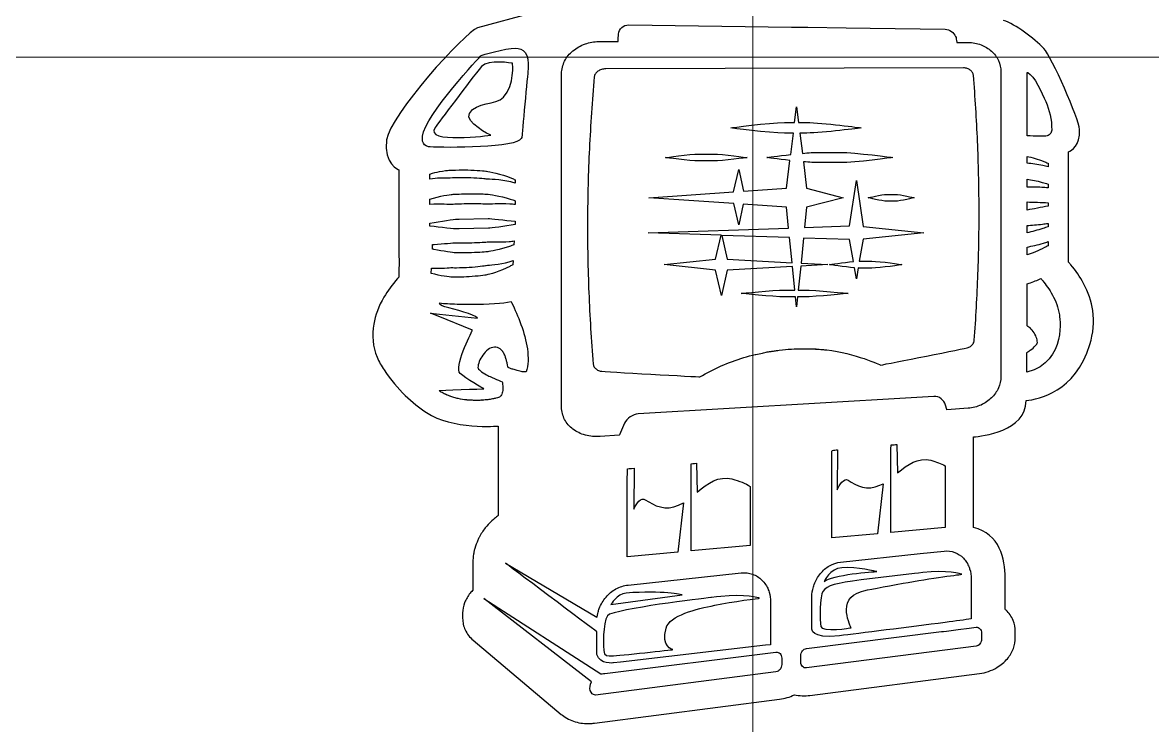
# Model space of a CAD drawing. Header units: millimetres. Extents: x -1949 to 1995, y -2739 to 1842.
# Drawn here: x -1389.8 to -1263.7, y -489.1 to -410.7 of the extents above; entities that cross this region are included whole.
import ezdxf

# ---------------------------------------------------------------- set-up
doc = ezdxf.new("R2010")
doc.units = ezdxf.units.MM
doc.layers.add('Referance lines', color=2, linetype='Continuous', lineweight=0, true_color=0xffff00)
doc.layers.add('TEXT', color=5, linetype='Continuous', true_color=0x0000ff)

msp = doc.modelspace()

# ---------------------------------------------------------------- linework, layer by layer
at = {"layer": 'Referance lines', "color": 2, "true_color": 0xffff00}
for p, q in [((-1308.29, 607.22), (-1308.29, -592.78)), ((869.95, -414.5), (-1949.23, -414.5)), ((-1308.29, -545.54), (-1308.29, -438.2))]:
    msp.add_line(p, q, dxfattribs=at)
at = {"layer": 'Referance lines'}
msp.add_line((-1308.29, -556.28), (-1308.29, 578.72), dxfattribs=at)
at = {"layer": 'TEXT', "color": 5, "true_color": 0x0000ff}
for points in [[(-1332.96, -406.15), (-1332.96, -409.59), (-1339.04, -411.25)], [(-1322.16, -410.9), (-1303.98, -411.15), (-1302.17, -411.18), (-1297.89, -411.24), (-1295.18, -411.28), (-1286.84, -411.39)], [(-1323.35, -412.52), (-1323.3, -411.95)], [(-1285.58, -412.45), (-1285.54, -412.69)], [(-1325.33, -412.75), (-1323.34, -412.76)], [(-1285.53, -412.86), (-1284.25, -412.86)], [(-1284.76, -415.7), (-1324.73, -415.82)], [(-1280.59, -416.16), (-1280.59, -416.28), (-1280.59, -416.28)], [(-1280.59, -416.28), (-1280.59, -450.13)], [(-1277.68, -423.28), (-1277.68, -416.21), (-1277.68, -416.21)], [(-1329.66, -453.57), (-1329.66, -416.35)], [(-1304.77, -421.81), (-1303.63, -421.81), (-1303.41, -420.04), (-1303.19, -421.81), (-1302.27, -421.81)], [(-1304.07, -425.38), (-1303.77, -422.98), (-1304.77, -422.98)], [(-1302.27, -422.98), (-1303.05, -422.98), (-1302.77, -425.25)], [(-1273.04, -437.39), (-1273.04, -425.08)], [(-1304.68, -440.5), (-1303.6, -440.5), (-1303.86, -437.87), (-1311.16, -438.27), (-1311.81, -441.11), (-1312.45, -438.27), (-1318.2, -437.66), (-1312.45, -437.05), (-1311.85, -434.39), (-1319.97, -434.11), (-1304.3, -433.58), (-1304.53, -431.25), (-1309.36, -430.92), (-1309.88, -433.23), (-1310.43, -430.85), (-1319.92, -430.2), (-1310.46, -429.55), (-1309.88, -427.03), (-1309.33, -429.47), (-1304.53, -429.14), (-1304.15, -426.03)], [(-1314.3, -425.33), (-1312.73, -425.33)], [(-1312.73, -426.09), (-1314.3, -426.09)], [(-1302.65, -426.18), (-1302.29, -429.14), (-1298.23, -430.2), (-1302.29, -431.25), (-1302.52, -433.52), (-1297.5, -433.35), (-1296.74, -428.28), (-1295.98, -433.4), (-1289.21, -434.11), (-1295.99, -434.82), (-1296.41, -437.28), (-1296.4, -437.28), (-1296.4, -437.28)], [(-1300.95, -425.14), (-1298.53, -425.14)], [(-1298.53, -426.28), (-1300.95, -426.28)], [(-1277.68, -426.35), (-1277.68, -425.58), (-1277.68, -425.58)], [(-1275.34, -426.35), (-1275.34, -426.74)], [(-1347.81, -427.07), (-1347.81, -435.78)], [(-1344.35, -428.11), (-1344.35, -427.55)], [(-1342.21, -428.01), (-1343.25, -428.02)], [(-1334.83, -428.2), (-1334.83, -428.57)], [(-1277.68, -429.02), (-1277.68, -428.11), (-1277.68, -428.11)], [(-1275.34, -428.67), (-1275.34, -429.09)], [(-1293.31, -429.82), (-1292.61, -429.82), (-1292.61, -429.82)], [(-1292.61, -429.82), (-1292.42, -429.82)], [(-1344.35, -430.95), (-1344.35, -430.36)], [(-1334.83, -430.54), (-1334.83, -430.96)], [(-1292.42, -430.58), (-1293.31, -430.58)], [(-1277.68, -431.58), (-1277.68, -430.67), (-1277.68, -430.67)], [(-1275.34, -430.76), (-1275.34, -431.13)], [(-1341.32, -432.59), (-1341.09, -432.58), (-1337.87, -432.52)], [(-1344.35, -433.37), (-1344.35, -433.02), (-1344.35, -433.02)], [(-1337.83, -433.61), (-1341.09, -433.68), (-1341.28, -433.68)], [(-1334.83, -432.83), (-1334.83, -433.19)], [(-1277.68, -434.12), (-1277.68, -433.3), (-1277.68, -433.3)], [(-1275.34, -433.06), (-1275.34, -433.44)], [(-1334.96, -435.02), (-1334.99, -435.45)], [(-1311.77, -434.4), (-1311.16, -437.06), (-1303.91, -437.45), (-1304.19, -434.65), (-1311.77, -434.4)], [(-1297.07, -437.32), (-1297.49, -434.87), (-1302.64, -434.7), (-1302.92, -437.5), (-1299.91, -437.66), (-1302.95, -437.82), (-1303.22, -440.5), (-1302.63, -440.5)], [(-1275.34, -435.1), (-1275.34, -435.55)], [(-1347.82, -436.05), (-1347.8, -437.79)], [(-1344.08, -435.93), (-1344.05, -435.41)], [(-1277.68, -436.58), (-1277.68, -435.7), (-1277.68, -435.7)], [(-1335.07, -437.21), (-1335.1, -437.67)], [(-1296.4, -437.28), (-1295.01, -437.28)], [(-1347.81, -437.96), (-1347.81, -439.05)], [(-1344.21, -438.64), (-1344.18, -438.05)], [(-1296.54, -438.04), (-1296.74, -439.26), (-1296.96, -438.01)], [(-1295.01, -438.05), (-1296.4, -438.05)], [(-1277.68, -444.51), (-1277.68, -439.8)], [(-1302.63, -441.26), (-1303.3, -441.26), (-1303.41, -442.36), (-1303.52, -441.26), (-1304.68, -441.26)], [(-1339.61, -444.98), (-1343.45, -443.41), (-1344.29, -443.07), (-1343.3, -443.18), (-1339.05, -443.64)], [(-1306.67, -447.41), (-1306.66, -447.41)], [(-1301.53, -447.08), (-1301.54, -447.08)], [(-1277.69, -449.67), (-1277.69, -447.47)], [(-1333.62, -449.64), (-1333.64, -449.64)], [(-1342.63, -452.13), (-1342.62, -452.13)], [(-1339.29, -452.82), (-1339.3, -452.82)], [(-1288.09, -452.37), (-1290.63, -452.52), (-1321.11, -454.33)], [(-1286.65, -453.85), (-1286.78, -453.34)], [(-1284.25, -453.7), (-1286.65, -453.88)], [(-1322.61, -455.36), (-1323.2, -456.67)], [(-1336.74, -455.68), (-1336.74, -465.68)], [(-1323.21, -456.68), (-1325.33, -456.85)], [(-1292.21, -457.73), (-1292.14, -460.9)], [(-1283.67, -467), (-1283.67, -456.89)], [(-1294.13, -462.29), (-1293.74, -462.12), (-1294.38, -467.7), (-1299.48, -468.17), (-1299.48, -458.63)], [(-1298.86, -458.33), (-1298.89, -462.8)], [(-1292.89, -467.56), (-1292.89, -458.05)], [(-1316.59, -464.51), (-1316.03, -464.25), (-1316.67, -469.77), (-1322.33, -470.29), (-1322.33, -461.98), (-1322.29, -460.45)], [(-1321.56, -460.39), (-1321.58, -464.96)], [(-1315.17, -469.62), (-1315.17, -459.89)], [(-1314.58, -459.83), (-1314.51, -463.04)], [(-1286.84, -460.11), (-1286.84, -467), (-1292.89, -467.56), (-1292.89, -467.56)], [(-1308.6, -462.41), (-1308.6, -469.02), (-1315.17, -469.62), (-1315.17, -469.62)], [(-1298.5, -470.87), (-1289.62, -469.91), (-1286.94, -469.63)], [(-1339.56, -470.87), (-1339.56, -474)], [(-1335.92, -470.97), (-1325.7, -477.02), (-1325.7, -477.02)], [(-1322.22, -473.42), (-1309.62, -472.07)], [(-1289.31, -472.02), (-1289.8, -472.08), (-1290.25, -472.14), (-1290.26, -472.14), (-1296.21, -472.84)], [(-1283.91, -472.75), (-1283.91, -477.21)], [(-1280.13, -476.13), (-1280.13, -472.59)], [(-1326.31, -484.22), (-1338.32, -474.92), (-1325.27, -483.35)], [(-1324.14, -475.6), (-1316.19, -474.53)], [(-1306.32, -475.31), (-1306.32, -480.08), (-1306.89, -480.14), (-1323.08, -482.02), (-1323.85, -482.11)], [(-1311.88, -474.69), (-1312.37, -474.75), (-1312.9, -474.81), (-1312.9, -474.81)], [(-1301.71, -478.31), (-1301.71, -474.77)], [(-1340.7, -476.54), (-1340.7, -477.14)], [(-1325.72, -481.18), (-1325.72, -478.64)], [(-1302.29, -480.49), (-1287.22, -478.62), (-1287.01, -478.59), (-1286.69, -478.56), (-1285.36, -478.39), (-1284.13, -478.24), (-1283.36, -478.14), (-1283.36, -478.14)], [(-1282.77, -478.79), (-1282.77, -479.45)], [(-1278.99, -479.28), (-1278.99, -478.62)], [(-1339.52, -479.59), (-1329.69, -487.86)], [(-1283.36, -480.24), (-1302.29, -482.67)], [(-1324.81, -483.29), (-1305.72, -480.92)], [(-1305.07, -481.59), (-1305.07, -482.28), (-1305.07, -482.28)], [(-1302.94, -482.01), (-1302.94, -481.32)], [(-1305.72, -483.11), (-1325.88, -485.7)], [(-1301.92, -485.74), (-1282.99, -483.29)], [(-1325.99, -488.84), (-1305.32, -486.17)]]:
    msp.add_lwpolyline(points, dxfattribs=at)
for points in [[(-1339.04, -411.25), (-1340.46, -411.7), (-1348.83, -421.01), (-1349.19, -423.74)], [(-1323.3, -411.95), (-1323.26, -411.37), (-1322.74, -410.9), (-1322.16, -410.9)], [(-1275.81, -413.54), (-1276.87, -412.41), (-1279, -410.84), (-1280.31, -410.41)], [(-1286.84, -411.39), (-1286.33, -411.4), (-1285.85, -411.75), (-1285.66, -412.22)], [(-1285.66, -412.22), (-1285.62, -412.29), (-1285.6, -412.37), (-1285.58, -412.45)], [(-1338.64, -414.32), (-1338.64, -414.32), (-1335.93, -413.51), (-1334.8, -413.51)], [(-1334.8, -413.51), (-1333.99, -413.51), (-1333.22, -414.04), (-1333.4, -415.9)], [(-1328.38, -413.8), (-1327.99, -413.48), (-1327.52, -413.21), (-1327, -413.03)], [(-1327, -413.03), (-1326.54, -412.87), (-1326.04, -412.78), (-1325.52, -412.76)], [(-1325.52, -412.76), (-1325.46, -412.76), (-1325.39, -412.75), (-1325.33, -412.75)], [(-1323.34, -412.76), (-1323.35, -412.68), (-1323.36, -412.61), (-1323.35, -412.52)], [(-1285.54, -412.69), (-1285.53, -412.75), (-1285.53, -412.81), (-1285.53, -412.86)], [(-1284.25, -412.86), (-1283.75, -412.87), (-1283.26, -412.96), (-1282.82, -413.13)], [(-1282.82, -413.13), (-1282.38, -413.29), (-1281.99, -413.54), (-1281.66, -413.84)], [(-1271.82, -422.58), (-1271.89, -421.41), (-1274.93, -414.47), (-1275.81, -413.54)], [(-1345.18, -423.32), (-1344.89, -420.96), (-1338.64, -414.32), (-1338.64, -414.32)], [(-1335.13, -415.19), (-1335.13, -415.19), (-1337.87, -414.7), (-1338.59, -415.56)], [(-1329.66, -416.35), (-1329.66, -415.85), (-1329.53, -415.38), (-1329.31, -414.94)], [(-1329.31, -414.94), (-1329.09, -414.51), (-1328.78, -414.12), (-1328.38, -413.8)], [(-1281.66, -413.84), (-1281.33, -414.13), (-1281.06, -414.49), (-1280.88, -414.88)], [(-1280.88, -414.88), (-1280.7, -415.28), (-1280.59, -415.71), (-1280.59, -416.16)], [(-1338.59, -415.56), (-1339.86, -417.1), (-1343.4, -421.83), (-1343.77, -422.36)], [(-1336.15, -418.98), (-1334.86, -417.54), (-1335.13, -415.19), (-1335.13, -415.19)], [(-1333.4, -415.9), (-1333.43, -416.24), (-1334.08, -423.36), (-1334.08, -423.36)], [(-1325.59, -416.09), (-1325.71, -416.17), (-1325.81, -416.26), (-1325.88, -416.37)], [(-1325.2, -415.89), (-1325.34, -415.93), (-1325.48, -416), (-1325.59, -416.09)], [(-1324.73, -415.82), (-1324.89, -415.82), (-1325.05, -415.84), (-1325.2, -415.89)], [(-1284.36, -415.77), (-1284.49, -415.73), (-1284.62, -415.7), (-1284.76, -415.7)], [(-1284.02, -415.95), (-1284.12, -415.87), (-1284.24, -415.81), (-1284.36, -415.77)], [(-1283.78, -416.21), (-1283.84, -416.11), (-1283.92, -416.02), (-1284.02, -415.95)], [(-1283.67, -416.53), (-1283.68, -416.42), (-1283.72, -416.31), (-1283.78, -416.21)], [(-1277.68, -416.21), (-1277.65, -416.22), (-1277.63, -416.23), (-1277.61, -416.24)], [(-1277.61, -416.24), (-1276.83, -416.59), (-1276.02, -418.53), (-1275.59, -419.47)], [(-1326, -416.72), (-1326.24, -419.38), (-1326.42, -422.05), (-1326.55, -424.72)], [(-1325.88, -416.37), (-1325.95, -416.48), (-1325.99, -416.6), (-1326, -416.72)], [(-1283.21, -423.9), (-1283.31, -421.44), (-1283.47, -418.98), (-1283.67, -416.53)], [(-1339.94, -420.78), (-1339.22, -419.49), (-1336.95, -419.88), (-1336.15, -418.98)], [(-1275.59, -419.47), (-1275.17, -420.4), (-1274.92, -421.46), (-1274.92, -422.64)], [(-1337.57, -423.22), (-1337.57, -423.22), (-1340.51, -421.79), (-1339.94, -420.78)], [(-1343.77, -422.36), (-1345.08, -424.23), (-1337.57, -423.22), (-1337.57, -423.22)], [(-1310.77, -422.4), (-1310.77, -422.4), (-1306.54, -421.81), (-1304.77, -421.81)], [(-1304.77, -422.98), (-1306.5, -422.98), (-1310.77, -422.4), (-1310.77, -422.4)], [(-1302.27, -421.81), (-1300.54, -421.81), (-1296.19, -422.4), (-1296.19, -422.4)], [(-1296.19, -422.4), (-1296.19, -422.4), (-1300.5, -422.98), (-1302.27, -422.98)], [(-1273.04, -425.08), (-1272.78, -424.91), (-1271.7, -424.42), (-1271.82, -422.58)], [(-1349.19, -423.74), (-1349.55, -426.48), (-1347.81, -427.07), (-1347.81, -427.07)], [(-1345.17, -423.87), (-1345.19, -423.78), (-1345.18, -423.32), (-1345.18, -423.32)], [(-1344.53, -424.5), (-1344.88, -424.44), (-1345.1, -424.18), (-1345.17, -423.87)], [(-1334.35, -423.76), (-1335.45, -424.72), (-1343.84, -424.62), (-1344.53, -424.5)], [(-1334.16, -423.57), (-1334.21, -423.64), (-1334.27, -423.71), (-1334.35, -423.76)], [(-1334.08, -423.36), (-1334.09, -423.43), (-1334.12, -423.5), (-1334.16, -423.57)], [(-1276.28, -423.34), (-1276.75, -423.33), (-1277.21, -423.31), (-1277.68, -423.28)], [(-1276.07, -423.34), (-1276.14, -423.34), (-1276.21, -423.34), (-1276.28, -423.34)], [(-1275.82, -423.33), (-1275.9, -423.33), (-1275.99, -423.33), (-1276.07, -423.34)], [(-1275.57, -423.32), (-1275.65, -423.32), (-1275.74, -423.32), (-1275.82, -423.33)], [(-1275.33, -423.25), (-1275.41, -423.29), (-1275.49, -423.31), (-1275.57, -423.32)], [(-1275.12, -423.1), (-1275.18, -423.16), (-1275.25, -423.21), (-1275.33, -423.25)], [(-1274.98, -422.89), (-1275.02, -422.97), (-1275.06, -423.04), (-1275.12, -423.1)], [(-1274.92, -422.64), (-1274.93, -422.73), (-1274.95, -422.81), (-1274.98, -422.89)], [(-1326.55, -424.72), (-1326.68, -427.4), (-1326.74, -430.08), (-1326.76, -432.76)], [(-1283.04, -431.3), (-1283.04, -428.83), (-1283.1, -426.37), (-1283.21, -423.9)], [(-1318.04, -425.72), (-1318.04, -425.72), (-1315.4, -425.33), (-1314.3, -425.33)], [(-1314.3, -426.09), (-1315.37, -426.09), (-1318.04, -425.72), (-1318.04, -425.72)], [(-1312.73, -425.33), (-1311.66, -425.33), (-1308.95, -425.72), (-1308.95, -425.72)], [(-1308.95, -425.72), (-1308.95, -425.72), (-1311.63, -426.09), (-1312.73, -426.09)], [(-1306.73, -425.71), (-1306.73, -425.71), (-1305.48, -425.53), (-1304.07, -425.38)], [(-1304.15, -426.03), (-1305.52, -425.88), (-1306.73, -425.71), (-1306.73, -425.71)], [(-1302.77, -425.25), (-1302.07, -425.18), (-1301.42, -425.14), (-1300.95, -425.14)], [(-1300.95, -426.28), (-1301.39, -426.28), (-1302, -426.24), (-1302.65, -426.18)], [(-1298.53, -425.14), (-1296.86, -425.14), (-1292.67, -425.71), (-1292.67, -425.71)], [(-1292.67, -425.71), (-1292.67, -425.71), (-1296.82, -426.28), (-1298.53, -426.28)], [(-1277.68, -425.58), (-1277.12, -425.71), (-1276.45, -425.89), (-1275.82, -426.14)], [(-1275.91, -426.6), (-1276.52, -426.47), (-1277.14, -426.4), (-1277.68, -426.35)], [(-1275.82, -426.14), (-1275.65, -426.21), (-1275.49, -426.28), (-1275.34, -426.35)], [(-1344.35, -427.55), (-1343.98, -427.42), (-1343.61, -427.35), (-1343.3, -427.28)], [(-1343.3, -427.28), (-1342.78, -427.19), (-1342.38, -427.14), (-1342.24, -427.13)], [(-1342.24, -427.13), (-1342.15, -427.13), (-1341.68, -427.11), (-1341.09, -427.1)], [(-1341.09, -427.1), (-1340.79, -427.09), (-1340.47, -427.09), (-1340.14, -427.1)], [(-1340.14, -427.1), (-1339.15, -427.12), (-1338.17, -427.22), (-1338.03, -427.24)], [(-1338.03, -427.24), (-1337.76, -427.27), (-1336.44, -427.51), (-1335.25, -428.01)], [(-1275.34, -426.74), (-1275.53, -426.69), (-1275.72, -426.64), (-1275.91, -426.6)], [(-1343.25, -428.02), (-1343.58, -428.03), (-1343.97, -428.05), (-1344.35, -428.11)], [(-1341.09, -427.98), (-1341.67, -427.98), (-1342.12, -428), (-1342.21, -428.01)], [(-1340.15, -427.98), (-1340.48, -427.97), (-1340.8, -427.97), (-1341.09, -427.98)], [(-1338.09, -428.11), (-1338.22, -428.09), (-1339.19, -427.99), (-1340.15, -427.98)], [(-1335.33, -428.43), (-1336.53, -428.16), (-1337.82, -428.14), (-1338.09, -428.11)], [(-1334.83, -428.57), (-1335, -428.52), (-1335.16, -428.48), (-1335.33, -428.44)], [(-1335.25, -428.01), (-1335.11, -428.07), (-1334.97, -428.13), (-1334.83, -428.2)], [(-1277.68, -428.11), (-1277.17, -428.2), (-1276.57, -428.32), (-1275.99, -428.48)], [(-1275.99, -428.48), (-1275.76, -428.54), (-1275.55, -428.6), (-1275.34, -428.67)], [(-1344.35, -430.36), (-1343.25, -430), (-1342.11, -429.84), (-1341.86, -429.82)], [(-1341.86, -429.82), (-1341.8, -429.81), (-1341.49, -429.8), (-1341.09, -429.79)], [(-1341.09, -429.79), (-1340.75, -429.77), (-1340.34, -429.76), (-1339.93, -429.76)], [(-1339.93, -429.76), (-1339.03, -429.75), (-1338.12, -429.79), (-1337.99, -429.79)], [(-1337.99, -429.79), (-1337.74, -429.81), (-1336.53, -430), (-1335.4, -430.34)], [(-1295.42, -430.2), (-1295.42, -430.2), (-1293.93, -429.82), (-1293.31, -429.82)], [(-1292.42, -429.82), (-1291.81, -429.82), (-1290.28, -430.2), (-1290.28, -430.2)], [(-1276.03, -429.04), (-1276.6, -429.01), (-1277.18, -429.01), (-1277.68, -429.02)], [(-1275.34, -429.09), (-1275.56, -429.07), (-1275.8, -429.05), (-1276.03, -429.04)], [(-1341.84, -430.95), (-1342.09, -430.97), (-1343.25, -430.86), (-1344.35, -430.95)], [(-1341.09, -430.91), (-1341.48, -430.93), (-1341.77, -430.94), (-1341.84, -430.95)], [(-1339.93, -430.88), (-1340.34, -430.88), (-1340.75, -430.9), (-1341.09, -430.91)], [(-1338.01, -430.92), (-1338.14, -430.91), (-1339.03, -430.87), (-1339.93, -430.88)], [(-1335.44, -430.9), (-1336.57, -430.84), (-1337.76, -430.93), (-1338.01, -430.92)], [(-1334.83, -430.96), (-1335.03, -430.94), (-1335.23, -430.92), (-1335.44, -430.9)], [(-1335.4, -430.34), (-1335.21, -430.4), (-1335.02, -430.47), (-1334.83, -430.54)], [(-1293.31, -430.58), (-1293.92, -430.58), (-1295.42, -430.2), (-1295.42, -430.2)], [(-1290.28, -430.2), (-1290.28, -430.2), (-1291.8, -430.58), (-1292.42, -430.58)], [(-1283.16, -438.71), (-1283.07, -436.24), (-1283.03, -433.77), (-1283.04, -431.3)], [(-1277.68, -430.67), (-1276.98, -430.69), (-1276.09, -430.72), (-1275.34, -430.76)], [(-1275.34, -431.13), (-1276.09, -431.28), (-1276.98, -431.45), (-1277.68, -431.58)], [(-1344.35, -433.02), (-1343.19, -432.83), (-1341.6, -432.59), (-1341.32, -432.59)], [(-1337.87, -432.52), (-1337.59, -432.51), (-1336, -432.69), (-1334.83, -432.83)], [(-1341.28, -433.68), (-1341.56, -433.69), (-1343.18, -433.51), (-1344.35, -433.37)], [(-1334.83, -433.19), (-1335.99, -433.37), (-1337.55, -433.61), (-1337.83, -433.61)], [(-1326.76, -432.76), (-1326.76, -435.44), (-1326.72, -438.12), (-1326.61, -440.79)], [(-1277.68, -433.3), (-1277.17, -433.27), (-1276.57, -433.22), (-1275.97, -433.15)], [(-1275.9, -433.63), (-1276.52, -433.82), (-1277.16, -433.99), (-1277.68, -434.12)], [(-1275.97, -433.15), (-1275.76, -433.12), (-1275.55, -433.09), (-1275.34, -433.06)], [(-1275.34, -433.44), (-1275.52, -433.5), (-1275.71, -433.57), (-1275.9, -433.63)], [(-1343.89, -435.41), (-1342.83, -435.34), (-1341.71, -435.22), (-1341.48, -435.23)], [(-1341.48, -435.23), (-1341.42, -435.23), (-1341.22, -435.23), (-1340.94, -435.24)], [(-1340.94, -435.24), (-1340.6, -435.24), (-1340.14, -435.24), (-1339.69, -435.22)], [(-1339.69, -435.22), (-1338.85, -435.2), (-1338.02, -435.14), (-1337.9, -435.12)], [(-1337.9, -435.12), (-1337.67, -435.1), (-1336.55, -435.16), (-1335.49, -435.08)], [(-1335.49, -435.08), (-1335.31, -435.07), (-1335.14, -435.05), (-1334.96, -435.02)], [(-1275.85, -435.28), (-1275.67, -435.22), (-1275.5, -435.16), (-1275.34, -435.1)], [(-1347.81, -435.78), (-1347.82, -435.87), (-1347.82, -435.96), (-1347.82, -436.05)], [(-1343.92, -435.96), (-1343.97, -435.95), (-1344.02, -435.94), (-1344.08, -435.93)], [(-1344.05, -435.41), (-1344, -435.41), (-1343.95, -435.41), (-1343.89, -435.41)], [(-1341.5, -436.34), (-1341.74, -436.33), (-1342.86, -436.18), (-1343.92, -435.96)], [(-1341, -436.34), (-1341.26, -436.34), (-1341.45, -436.34), (-1341.5, -436.34)], [(-1339.7, -436.33), (-1340.18, -436.34), (-1340.65, -436.35), (-1341, -436.34)], [(-1337.89, -436.23), (-1338.01, -436.24), (-1338.85, -436.31), (-1339.7, -436.33)], [(-1335.46, -435.63), (-1336.52, -435.99), (-1337.65, -436.21), (-1337.89, -436.23)], [(-1334.99, -435.45), (-1335.14, -435.52), (-1335.3, -435.58), (-1335.46, -435.63)], [(-1277.68, -435.7), (-1277.13, -435.6), (-1276.48, -435.47), (-1275.85, -435.28)], [(-1275.73, -435.77), (-1276.4, -436.11), (-1277.11, -436.39), (-1277.68, -436.58)], [(-1275.34, -435.55), (-1275.46, -435.63), (-1275.6, -435.7), (-1275.73, -435.77)], [(-1339.97, -437.96), (-1339.08, -437.91), (-1338.19, -437.78), (-1338.07, -437.75)], [(-1338.07, -437.75), (-1337.82, -437.71), (-1336.62, -437.66), (-1335.5, -437.34)], [(-1335.5, -437.34), (-1335.36, -437.3), (-1335.21, -437.26), (-1335.07, -437.21)], [(-1335.1, -437.67), (-1335.2, -437.74), (-1335.32, -437.8), (-1335.43, -437.86)], [(-1299.72, -437.66), (-1299.72, -437.66), (-1298.18, -437.41), (-1297.07, -437.32)], [(-1296.96, -438.01), (-1298.06, -437.93), (-1299.72, -437.66), (-1299.72, -437.66)], [(-1295.01, -437.28), (-1294.06, -437.28), (-1291.65, -437.66), (-1291.65, -437.66)], [(-1291.65, -437.66), (-1291.65, -437.66), (-1294.03, -438.05), (-1295.01, -438.05)], [(-1272.79, -437.67), (-1272.88, -437.57), (-1272.96, -437.48), (-1273.04, -437.39)], [(-1271.38, -439.76), (-1271.76, -439.04), (-1272.24, -438.34), (-1272.79, -437.67)], [(-1347.8, -437.79), (-1347.8, -437.85), (-1347.81, -437.9), (-1347.81, -437.96)], [(-1341.91, -439.06), (-1342.14, -439.04), (-1343.17, -438.95), (-1344.21, -438.64)], [(-1344.18, -438.05), (-1343.15, -438.11), (-1342.12, -437.99), (-1341.89, -438)], [(-1341.89, -438), (-1341.82, -438), (-1341.5, -438.01), (-1341.07, -438)], [(-1341.07, -438), (-1340.75, -438), (-1340.36, -437.99), (-1339.97, -437.96)], [(-1338.01, -438.81), (-1338.14, -438.83), (-1339.05, -438.97), (-1339.96, -439.02)], [(-1335.43, -437.86), (-1336.54, -438.45), (-1337.76, -438.77), (-1338.01, -438.81)], [(-1296.4, -438.05), (-1296.44, -438.05), (-1296.49, -438.05), (-1296.54, -438.04)], [(-1283.58, -446.11), (-1283.39, -443.65), (-1283.25, -441.18), (-1283.16, -438.71)], [(-1347.97, -439.22), (-1348.56, -439.89), (-1349.07, -440.59), (-1349.49, -441.3)], [(-1347.81, -439.05), (-1347.86, -439.11), (-1347.91, -439.16), (-1347.97, -439.22)], [(-1341.13, -439.06), (-1341.54, -439.07), (-1341.84, -439.06), (-1341.91, -439.06)], [(-1339.96, -439.02), (-1340.38, -439.05), (-1340.79, -439.06), (-1341.13, -439.06)], [(-1277.68, -439.8), (-1277.61, -439.78), (-1277.53, -439.76), (-1277.46, -439.74)], [(-1277.46, -439.74), (-1276.98, -439.59), (-1276.53, -439.4), (-1276.15, -439.21)], [(-1276.15, -439.21), (-1276.08, -439.28), (-1276.01, -439.37), (-1275.93, -439.46)], [(-1275.93, -439.46), (-1275.59, -439.87), (-1275.19, -440.41), (-1274.84, -441.06)], [(-1270.34, -442.78), (-1270.5, -441.77), (-1270.85, -440.75), (-1271.38, -439.76)], [(-1349.49, -441.3), (-1350.08, -442.3), (-1350.46, -443.31), (-1350.63, -444.29)], [(-1326.61, -440.79), (-1326.51, -443.45), (-1326.34, -446.11), (-1326.12, -448.76)], [(-1309.6, -440.88), (-1309.6, -440.88), (-1306.13, -440.5), (-1304.68, -440.5)], [(-1304.68, -441.26), (-1306.1, -441.26), (-1309.6, -440.88), (-1309.6, -440.88)], [(-1302.63, -440.5), (-1301.22, -440.5), (-1297.65, -440.88), (-1297.65, -440.88)], [(-1297.65, -440.88), (-1297.65, -440.88), (-1301.18, -441.26), (-1302.63, -441.26)], [(-1274.84, -441.06), (-1274.49, -441.7), (-1274.2, -442.45), (-1274.07, -443.27)], [(-1342.69, -442.36), (-1343.11, -442.21), (-1343.36, -442.08), (-1343.25, -441.95)], [(-1343.25, -441.95), (-1343.24, -441.95), (-1343.24, -441.95), (-1343.23, -441.94)], [(-1343.23, -441.94), (-1343.01, -441.97), (-1342.73, -442), (-1342.39, -442.02)], [(-1339.05, -443.64), (-1339.35, -443.16), (-1341.6, -442.73), (-1342.69, -442.36)], [(-1342.39, -442.02), (-1341.77, -442.05), (-1340.95, -442.08), (-1339.89, -442.08)], [(-1339.89, -442.08), (-1337.7, -442.08), (-1336.24, -441.97), (-1335.3, -441.79)], [(-1335.3, -441.79), (-1335.26, -441.86), (-1335.23, -441.92), (-1335.2, -441.98)], [(-1335.2, -441.98), (-1334.88, -442.63), (-1334.51, -443.45), (-1334.19, -444.33)], [(-1270.67, -446.58), (-1270.29, -445.33), (-1270.15, -444.06), (-1270.34, -442.78)], [(-1274.07, -443.27), (-1274.07, -443.27), (-1273.14, -448.49), (-1277.69, -449.67)], [(-1350.63, -444.29), (-1350.86, -445.58), (-1350.73, -446.82), (-1350.25, -447.98)], [(-1340.96, -449.82), (-1341.72, -449.08), (-1339.79, -445.43), (-1339.61, -444.98)], [(-1334.19, -444.33), (-1333.87, -445.21), (-1333.6, -446.17), (-1333.47, -447.08)], [(-1277.47, -444.63), (-1277.54, -444.58), (-1277.61, -444.54), (-1277.68, -444.51)], [(-1276.98, -445.13), (-1277.12, -444.93), (-1277.29, -444.75), (-1277.47, -444.63)], [(-1276.65, -445.76), (-1276.73, -445.55), (-1276.84, -445.33), (-1276.98, -445.13)], [(-1283.92, -446.73), (-1283.82, -446.64), (-1283.74, -446.55), (-1283.68, -446.45)], [(-1283.68, -446.45), (-1283.62, -446.34), (-1283.59, -446.23), (-1283.58, -446.11)], [(-1277.78, -452.83), (-1276.37, -452.67), (-1272.31, -451.93), (-1270.67, -446.58)], [(-1276.76, -446.74), (-1276.61, -446.59), (-1276.53, -446.45), (-1276.53, -446.34)], [(-1276.53, -446.34), (-1276.53, -446.17), (-1276.57, -445.97), (-1276.65, -445.76)], [(-1338.44, -447.76), (-1338.61, -447.99), (-1338.75, -448.25), (-1338.84, -448.49)], [(-1337.86, -447.15), (-1338.08, -447.31), (-1338.28, -447.53), (-1338.44, -447.76)], [(-1337.16, -446.88), (-1337.4, -446.89), (-1337.64, -446.99), (-1337.86, -447.15)], [(-1336.81, -446.92), (-1336.92, -446.88), (-1337.04, -446.87), (-1337.16, -446.88)], [(-1336.5, -447.08), (-1336.6, -447.01), (-1336.71, -446.95), (-1336.81, -446.92)], [(-1336.23, -447.37), (-1336.32, -447.25), (-1336.41, -447.16), (-1336.5, -447.08)], [(-1336, -447.78), (-1336.08, -447.62), (-1336.15, -447.49), (-1336.23, -447.37)], [(-1335.87, -448.14), (-1335.91, -448.01), (-1335.95, -447.89), (-1336, -447.78)], [(-1333.47, -447.08), (-1333.35, -448), (-1333.36, -448.89), (-1333.62, -449.64)], [(-1309.31, -448.04), (-1308.89, -447.91), (-1308.46, -447.8), (-1308.02, -447.69)], [(-1308.02, -447.69), (-1308, -447.69), (-1307.99, -447.68), (-1307.98, -447.68)], [(-1307.98, -447.68), (-1307.73, -447.62), (-1307.48, -447.58), (-1307.23, -447.53)], [(-1307.23, -447.53), (-1307.05, -447.49), (-1306.87, -447.44), (-1306.69, -447.41)], [(-1306.69, -447.41), (-1306.68, -447.41), (-1306.68, -447.41), (-1306.67, -447.41)], [(-1306.66, -447.41), (-1306.63, -447.4), (-1306.59, -447.4), (-1306.56, -447.39)], [(-1306.56, -447.39), (-1306.47, -447.38), (-1306.39, -447.37), (-1306.29, -447.35)], [(-1306.29, -447.35), (-1306.28, -447.35), (-1306.27, -447.35), (-1306.25, -447.35)], [(-1306.25, -447.35), (-1306.21, -447.34), (-1306.17, -447.33), (-1306.13, -447.33)], [(-1306.13, -447.33), (-1305.97, -447.3), (-1305.8, -447.28), (-1305.64, -447.26)], [(-1305.64, -447.26), (-1305.54, -447.24), (-1305.44, -447.23), (-1305.34, -447.21)], [(-1305.34, -447.21), (-1304.89, -447.16), (-1304.45, -447.12), (-1304, -447.09)], [(-1304, -447.09), (-1303.6, -447.06), (-1303.19, -447.05), (-1302.79, -447.05)], [(-1302.79, -447.05), (-1302.68, -447.04), (-1302.57, -447.05), (-1302.46, -447.05)], [(-1302.46, -447.05), (-1302.15, -447.05), (-1301.84, -447.06), (-1301.53, -447.08)], [(-1301.54, -447.08), (-1301.48, -447.08), (-1301.41, -447.08), (-1301.34, -447.08)], [(-1301.34, -447.08), (-1301.3, -447.08), (-1301.27, -447.08), (-1301.24, -447.09)], [(-1301.24, -447.09), (-1301.24, -447.09), (-1301.24, -447.09), (-1301.25, -447.09)], [(-1301.25, -447.09), (-1301.01, -447.1), (-1300.78, -447.13), (-1300.55, -447.14)], [(-1300.55, -447.14), (-1300.38, -447.16), (-1300.22, -447.17), (-1300.05, -447.19)], [(-1300.05, -447.19), (-1296.93, -447.51), (-1294.04, -448.88), (-1294.04, -448.88)], [(-1294.04, -448.88), (-1293.25, -448.72), (-1284.39, -446.98), (-1284.26, -446.93)], [(-1284.26, -446.93), (-1284.13, -446.88), (-1284.02, -446.81), (-1283.92, -446.73)], [(-1277.69, -447.47), (-1277.68, -447.47), (-1277.68, -447.47), (-1277.67, -447.46)], [(-1277.67, -447.46), (-1277.55, -447.38), (-1277.43, -447.3), (-1277.32, -447.22)], [(-1277.32, -447.22), (-1277.1, -447.05), (-1276.9, -446.89), (-1276.76, -446.74)], [(-1350.25, -447.98), (-1350.04, -448.49), (-1349.78, -448.96), (-1349.48, -449.41)], [(-1338.84, -448.49), (-1338.94, -448.72), (-1338.99, -448.95), (-1338.99, -449.13)], [(-1335.76, -448.53), (-1335.8, -448.41), (-1335.83, -448.27), (-1335.87, -448.14)], [(-1335.68, -448.9), (-1335.71, -448.79), (-1335.73, -448.66), (-1335.76, -448.53)], [(-1335.63, -449.16), (-1335.64, -449.1), (-1335.66, -449), (-1335.68, -448.9)], [(-1326.12, -448.76), (-1326.11, -448.88), (-1326.07, -449), (-1326, -449.1)], [(-1326, -449.1), (-1325.93, -449.2), (-1325.83, -449.29), (-1325.72, -449.37)], [(-1314.21, -450.19), (-1313.44, -449.74), (-1312.65, -449.33), (-1311.83, -448.97)], [(-1311.83, -448.97), (-1311.01, -448.61), (-1310.17, -448.3), (-1309.31, -448.04)], [(-1349.48, -449.41), (-1347.96, -451.69), (-1346.28, -453.12), (-1344.75, -454.17)], [(-1338.34, -451.52), (-1338.34, -451.52), (-1340.43, -450.33), (-1340.96, -449.82)], [(-1338.99, -449.13), (-1338.99, -449.25), (-1338.89, -449.38), (-1338.72, -449.52)], [(-1338.72, -449.52), (-1338.55, -449.67), (-1338.3, -449.81), (-1338.03, -449.96)], [(-1338.03, -449.96), (-1337.86, -450.05), (-1337.67, -450.14), (-1337.49, -450.22)], [(-1337.49, -450.22), (-1337.38, -450.28), (-1337.26, -450.33), (-1337.15, -450.38)], [(-1335.17, -449.32), (-1335.35, -449.26), (-1335.51, -449.2), (-1335.63, -449.16)], [(-1335.13, -449.33), (-1335.15, -449.33), (-1335.16, -449.32), (-1335.17, -449.32)], [(-1335.08, -449.34), (-1335.09, -449.33), (-1335.12, -449.33), (-1335.13, -449.33)], [(-1334.6, -449.48), (-1334.76, -449.44), (-1334.92, -449.39), (-1335.08, -449.34)], [(-1334.04, -449.61), (-1334.21, -449.57), (-1334.4, -449.53), (-1334.6, -449.48)], [(-1333.64, -449.64), (-1333.75, -449.64), (-1333.88, -449.63), (-1334.04, -449.61)], [(-1325.72, -449.37), (-1325.6, -449.45), (-1325.47, -449.5), (-1325.33, -449.54)], [(-1325.33, -449.54), (-1325.07, -449.62), (-1314.23, -450.19), (-1314.21, -450.19)], [(-1280.59, -450.13), (-1280.59, -450.59), (-1280.7, -451.03), (-1280.88, -451.43)], [(-1343.33, -451.73), (-1343.4, -451.68), (-1338.34, -451.52), (-1338.34, -451.52)], [(-1337.15, -450.38), (-1336.85, -450.51), (-1336.55, -450.63), (-1336.29, -450.73)], [(-1336.29, -450.73), (-1336.26, -450.85), (-1336.24, -451.01), (-1336.23, -451.19)], [(-1336.23, -451.19), (-1336.22, -451.36), (-1336.21, -451.55), (-1336.23, -451.73)], [(-1280.88, -451.43), (-1281.06, -451.84), (-1281.33, -452.22), (-1281.66, -452.54)], [(-1343.23, -451.79), (-1343.26, -451.77), (-1343.3, -451.75), (-1343.33, -451.73)], [(-1343.09, -451.89), (-1343.14, -451.86), (-1343.19, -451.83), (-1343.23, -451.79)], [(-1342.86, -452.01), (-1342.94, -451.97), (-1343.01, -451.93), (-1343.09, -451.89)], [(-1342.62, -452.13), (-1342.71, -452.09), (-1342.8, -452.04), (-1342.89, -452)], [(-1342.89, -452), (-1342.88, -452), (-1342.87, -452.01), (-1342.86, -452.01)], [(-1342.62, -452.14), (-1342.62, -452.14), (-1342.63, -452.13), (-1342.63, -452.13)], [(-1342.49, -452.19), (-1342.53, -452.18), (-1342.58, -452.16), (-1342.62, -452.14)], [(-1342.47, -452.2), (-1342.48, -452.2), (-1342.49, -452.19), (-1342.49, -452.19)], [(-1342.41, -452.23), (-1342.43, -452.22), (-1342.45, -452.21), (-1342.47, -452.2)], [(-1342.15, -452.34), (-1342.24, -452.3), (-1342.33, -452.27), (-1342.41, -452.23)], [(-1342.11, -452.35), (-1342.12, -452.35), (-1342.14, -452.34), (-1342.15, -452.34)], [(-1341.9, -452.42), (-1341.97, -452.4), (-1342.04, -452.38), (-1342.11, -452.35)], [(-1341.67, -452.5), (-1341.75, -452.48), (-1341.82, -452.45), (-1341.9, -452.42)], [(-1341.43, -452.56), (-1341.51, -452.54), (-1341.59, -452.52), (-1341.67, -452.5)], [(-1341.41, -452.57), (-1341.41, -452.57), (-1341.42, -452.56), (-1341.43, -452.56)], [(-1341.19, -452.62), (-1341.26, -452.61), (-1341.33, -452.59), (-1341.41, -452.57)], [(-1340.27, -452.77), (-1340.57, -452.74), (-1340.87, -452.69), (-1341.19, -452.62)], [(-1340.22, -452.78), (-1340.23, -452.77), (-1340.25, -452.77), (-1340.27, -452.77)], [(-1340.19, -452.78), (-1340.2, -452.78), (-1340.21, -452.78), (-1340.22, -452.78)], [(-1339.72, -452.8), (-1339.87, -452.8), (-1340.03, -452.8), (-1340.19, -452.78)], [(-1339.3, -452.82), (-1339.43, -452.82), (-1339.58, -452.81), (-1339.72, -452.8)], [(-1339.01, -452.82), (-1339.11, -452.82), (-1339.2, -452.82), (-1339.29, -452.82)], [(-1338.57, -452.8), (-1338.71, -452.81), (-1338.86, -452.81), (-1339.01, -452.82)], [(-1338.51, -452.8), (-1338.53, -452.8), (-1338.55, -452.8), (-1338.57, -452.8)], [(-1338.5, -452.8), (-1338.52, -452.8), (-1338.53, -452.8), (-1338.55, -452.8)], [(-1338.55, -452.8), (-1338.54, -452.8), (-1338.52, -452.8), (-1338.51, -452.8)], [(-1338.2, -452.77), (-1338.3, -452.78), (-1338.4, -452.79), (-1338.5, -452.8)], [(-1337.9, -452.74), (-1337.99, -452.75), (-1338.1, -452.76), (-1338.2, -452.77)], [(-1337.38, -452.66), (-1337.54, -452.69), (-1337.71, -452.72), (-1337.9, -452.74)], [(-1336.98, -452.58), (-1337.1, -452.6), (-1337.23, -452.63), (-1337.38, -452.66)], [(-1336.7, -452.49), (-1336.77, -452.51), (-1336.87, -452.54), (-1336.98, -452.57)], [(-1336.37, -452.21), (-1336.44, -452.35), (-1336.55, -452.45), (-1336.7, -452.49)], [(-1336.23, -451.73), (-1336.26, -451.91), (-1336.29, -452.08), (-1336.37, -452.21)], [(-1286.78, -453.34), (-1286.92, -452.77), (-1287.51, -452.33), (-1288.09, -452.37)], [(-1283.67, -456.89), (-1282.74, -456.81), (-1277.78, -456.28), (-1277.78, -452.83)], [(-1281.66, -452.54), (-1281.99, -452.86), (-1282.38, -453.13), (-1282.82, -453.33)], [(-1329.31, -454.95), (-1329.53, -454.54), (-1329.66, -454.07), (-1329.66, -453.57)], [(-1286.65, -453.88), (-1286.65, -453.87), (-1286.65, -453.86), (-1286.65, -453.85)], [(-1282.82, -453.33), (-1283.26, -453.53), (-1283.75, -453.66), (-1284.25, -453.7)], [(-1344.75, -454.17), (-1341.94, -456.1), (-1336.74, -455.68), (-1336.74, -455.68)], [(-1328.38, -456.03), (-1328.78, -455.73), (-1329.09, -455.37), (-1329.31, -454.95)], [(-1321.11, -454.33), (-1321.7, -454.36), (-1322.37, -454.83), (-1322.61, -455.36)], [(-1327, -456.69), (-1327.52, -456.55), (-1327.99, -456.32), (-1328.38, -456.03)], [(-1323.2, -456.67), (-1323.21, -456.68), (-1323.21, -456.68), (-1323.21, -456.68)], [(-1325.33, -456.85), (-1325.92, -456.89), (-1326.49, -456.83), (-1327, -456.69)], [(-1292.89, -458.05), (-1292.87, -457.97), (-1292.85, -457.92), (-1292.85, -457.92)], [(-1292.85, -457.92), (-1292.85, -457.92), (-1292.85, -457.87), (-1292.84, -457.79)], [(-1292.84, -457.79), (-1292.63, -457.77), (-1292.42, -457.75), (-1292.21, -457.73)], [(-1299.48, -458.63), (-1299.48, -458.58), (-1299.47, -458.49), (-1299.44, -458.39)], [(-1299.44, -458.39), (-1299.25, -458.37), (-1299.06, -458.35), (-1298.86, -458.33)], [(-1292.14, -460.9), (-1291.01, -459.99), (-1289.85, -459.14), (-1288.44, -459.5)], [(-1322.29, -460.45), (-1322.29, -460.45), (-1322.01, -460.43), (-1321.56, -460.39)], [(-1315.17, -459.89), (-1315.17, -459.89), (-1314.95, -459.87), (-1314.58, -459.83)], [(-1288.44, -459.5), (-1287.81, -459.66), (-1287.28, -459.88), (-1286.84, -460.11)], [(-1314.51, -463.04), (-1313.32, -462.09), (-1312.11, -461.2), (-1310.63, -461.58)], [(-1310.63, -461.58), (-1309.79, -461.79), (-1309.12, -462.1), (-1308.6, -462.41)], [(-1298.89, -462.8), (-1298.64, -462.22), (-1298.1, -461.42), (-1297.67, -461.72)], [(-1297.67, -461.72), (-1296.74, -462.37), (-1295.49, -462.94), (-1294.13, -462.29)], [(-1321.58, -464.96), (-1321.34, -464.26), (-1320.76, -463.59), (-1320.31, -463.9)], [(-1320.31, -463.9), (-1319.33, -464.58), (-1318.02, -465.18), (-1316.59, -464.51)], [(-1337.25, -466.09), (-1337.53, -466.33), (-1337.79, -466.6), (-1338.01, -466.85)], [(-1337.05, -465.93), (-1337.1, -465.97), (-1337.2, -466.05), (-1337.25, -466.09)], [(-1336.74, -465.68), (-1336.85, -465.77), (-1336.96, -465.85), (-1337.05, -465.93)], [(-1338.18, -467.04), (-1338.43, -467.37), (-1338.66, -467.72), (-1338.85, -468.1)], [(-1338.01, -466.85), (-1338.07, -466.92), (-1338.13, -466.99), (-1338.18, -467.04)], [(-1280.13, -472.59), (-1280.11, -470.55), (-1280.7, -467.7), (-1283.67, -467)], [(-1339, -468.41), (-1339.13, -468.7), (-1339.25, -468.99), (-1339.34, -469.34)], [(-1338.85, -468.1), (-1338.91, -468.19), (-1338.95, -468.29), (-1339, -468.41)], [(-1339.48, -469.96), (-1339.54, -470.29), (-1339.56, -470.59), (-1339.56, -470.87)], [(-1339.44, -469.72), (-1339.46, -469.81), (-1339.47, -469.89), (-1339.48, -469.96)], [(-1339.34, -469.34), (-1339.38, -469.48), (-1339.42, -469.61), (-1339.44, -469.72)], [(-1286.94, -469.63), (-1286.52, -469.59), (-1286.12, -469.64), (-1285.76, -469.78)], [(-1285.76, -469.78), (-1285.4, -469.91), (-1285.07, -470.13), (-1284.79, -470.41)], [(-1284.79, -470.41), (-1284.52, -470.69), (-1284.3, -471.04), (-1284.15, -471.44)], [(-1325.72, -478.64), (-1326.39, -478.14), (-1335.95, -470.97), (-1335.92, -470.97)], [(-1300.76, -472.15), (-1300.47, -471.79), (-1300.13, -471.5), (-1299.74, -471.27)], [(-1298.35, -471.49), (-1299.72, -471.6), (-1300.32, -473.03), (-1300.32, -473.03)], [(-1299.74, -471.27), (-1299.36, -471.06), (-1298.94, -470.92), (-1298.5, -470.87)], [(-1294.47, -471.92), (-1294.47, -471.92), (-1296.67, -471.35), (-1298.35, -471.49)], [(-1284.97, -472.22), (-1284.97, -472.22), (-1286.68, -471.71), (-1289.31, -472.02)], [(-1284.15, -471.44), (-1284.12, -471.5), (-1284.11, -471.56), (-1284.09, -471.62)], [(-1284.09, -471.62), (-1283.97, -471.97), (-1283.91, -472.35), (-1283.91, -472.75)], [(-1309.62, -472.07), (-1309.16, -472.02), (-1308.72, -472.08), (-1308.33, -472.21)], [(-1308.33, -472.21), (-1307.93, -472.35), (-1307.58, -472.58), (-1307.28, -472.87)], [(-1307.28, -472.87), (-1306.98, -473.17), (-1306.74, -473.53), (-1306.57, -473.94)], [(-1301.45, -473.36), (-1301.29, -472.91), (-1301.05, -472.51), (-1300.76, -472.15)], [(-1296.21, -472.84), (-1299, -473.22), (-1299.98, -473.46), (-1300.49, -474.13)], [(-1300.32, -473.03), (-1299.52, -472.25), (-1294.75, -471.94), (-1294.47, -471.92)], [(-1291.52, -473.23), (-1288.44, -472.67), (-1284.97, -472.22), (-1284.97, -472.22)], [(-1339.77, -474.22), (-1340.04, -474.53), (-1340.25, -474.86), (-1340.42, -475.24)], [(-1339.59, -474.03), (-1339.64, -474.08), (-1339.73, -474.17), (-1339.77, -474.22)], [(-1339.56, -474), (-1339.57, -474.01), (-1339.58, -474.02), (-1339.59, -474.03)], [(-1324.69, -474.77), (-1324.38, -474.4), (-1324, -474.08), (-1323.58, -473.85)], [(-1322.46, -474.32), (-1323.49, -474.4), (-1324.14, -475.6), (-1324.14, -475.6)], [(-1323.58, -473.85), (-1323.16, -473.62), (-1322.7, -473.47), (-1322.22, -473.42)], [(-1316.19, -474.53), (-1316.19, -474.53), (-1318.33, -474), (-1322.46, -474.32)], [(-1306.57, -473.94), (-1306.54, -474.03), (-1306.5, -474.13), (-1306.48, -474.23)], [(-1306.48, -474.23), (-1306.37, -474.56), (-1306.32, -474.92), (-1306.32, -475.31)], [(-1301.71, -474.77), (-1301.71, -474.38), (-1301.65, -474), (-1301.54, -473.64)], [(-1301.54, -473.64), (-1301.52, -473.55), (-1301.49, -473.45), (-1301.45, -473.36)], [(-1300.49, -474.13), (-1300.84, -474.6), (-1300.81, -477.44), (-1300.72, -478.04)], [(-1297.32, -478.19), (-1297.32, -478.19), (-1299.04, -474.99), (-1296.18, -474.13)], [(-1296.18, -474.13), (-1295.61, -473.96), (-1293.61, -473.61), (-1291.52, -473.23)], [(-1340.48, -475.39), (-1340.63, -475.78), (-1340.7, -476.16), (-1340.7, -476.54)], [(-1340.42, -475.24), (-1340.45, -475.29), (-1340.46, -475.34), (-1340.48, -475.39)], [(-1325.45, -476.04), (-1325.27, -475.57), (-1325.01, -475.14), (-1324.69, -474.77)], [(-1312.9, -474.81), (-1312.9, -474.81), (-1321.99, -475.84), (-1324.31, -476.68)], [(-1312.56, -475.68), (-1310.56, -475.25), (-1307.54, -474.89), (-1307.54, -474.89)], [(-1307.54, -474.89), (-1307.54, -474.89), (-1309.25, -474.38), (-1311.88, -474.69)], [(-1325.7, -477.02), (-1325.7, -477.02), (-1325.63, -476.63), (-1325.58, -476.44)], [(-1325.58, -476.44), (-1325.54, -476.3), (-1325.5, -476.17), (-1325.45, -476.04)], [(-1324.31, -476.68), (-1325.02, -476.93), (-1325, -479.53), (-1324.95, -480.73)], [(-1317.99, -478.25), (-1317.59, -476.78), (-1314.57, -476.1), (-1312.56, -475.68)], [(-1280.02, -476.22), (-1280.06, -476.19), (-1280.1, -476.16), (-1280.13, -476.13)], [(-1279.23, -477.37), (-1279.42, -476.93), (-1279.68, -476.55), (-1280.02, -476.22)], [(-1340.7, -477.14), (-1340.7, -477.36), (-1340.67, -477.59), (-1340.63, -477.8)], [(-1340.63, -477.8), (-1340.58, -478.02), (-1340.51, -478.23), (-1340.41, -478.43)], [(-1300.72, -478.04), (-1300.6, -478.75), (-1297.32, -478.19), (-1297.32, -478.19)], [(-1286.84, -477.6), (-1290.74, -478.1), (-1296.54, -478.84), (-1298.62, -479.08)], [(-1283.91, -477.21), (-1284.58, -477.3), (-1285.62, -477.44), (-1286.84, -477.6)], [(-1278.99, -478.62), (-1278.99, -478.19), (-1279.07, -477.78), (-1279.23, -477.37)], [(-1340.41, -478.43), (-1340.32, -478.64), (-1340.2, -478.84), (-1340.04, -479.04)], [(-1340.04, -479.04), (-1339.89, -479.24), (-1339.71, -479.43), (-1339.52, -479.59)], [(-1317.24, -480.63), (-1317.24, -480.63), (-1318.56, -480.34), (-1317.99, -478.25)], [(-1298.62, -479.08), (-1301.88, -479.46), (-1301.7, -478.29), (-1301.71, -478.31)], [(-1283.36, -478.14), (-1283.28, -478.13), (-1283.2, -478.14), (-1283.13, -478.17)], [(-1283.13, -478.17), (-1283.06, -478.19), (-1283, -478.24), (-1282.94, -478.3)], [(-1282.94, -478.3), (-1282.89, -478.36), (-1282.84, -478.43), (-1282.81, -478.51)], [(-1282.81, -478.51), (-1282.78, -478.59), (-1282.77, -478.69), (-1282.77, -478.79)], [(-1279.21, -480.5), (-1279.06, -480.1), (-1278.99, -479.69), (-1278.99, -479.28)], [(-1324.04, -481.34), (-1323.3, -481.32), (-1317.24, -480.63), (-1317.24, -480.63)], [(-1302.75, -480.77), (-1302.69, -480.69), (-1302.62, -480.63), (-1302.55, -480.58)], [(-1302.55, -480.58), (-1302.47, -480.54), (-1302.39, -480.51), (-1302.29, -480.49)], [(-1283.13, -480.16), (-1283.2, -480.2), (-1283.28, -480.23), (-1283.36, -480.24)], [(-1282.94, -479.98), (-1283, -480.05), (-1283.06, -480.11), (-1283.13, -480.16)], [(-1282.81, -479.74), (-1282.84, -479.83), (-1282.89, -479.91), (-1282.94, -479.98)], [(-1282.77, -479.45), (-1282.77, -479.55), (-1282.78, -479.65), (-1282.81, -479.74)], [(-1279.87, -481.64), (-1279.59, -481.29), (-1279.37, -480.91), (-1279.21, -480.5)], [(-1323.85, -482.11), (-1323.85, -482.11), (-1325.38, -482.33), (-1325.72, -481.18)], [(-1324.95, -480.73), (-1324.92, -481.37), (-1324.43, -481.35), (-1324.04, -481.34)], [(-1305.72, -480.92), (-1305.63, -480.91), (-1305.54, -480.92), (-1305.46, -480.94)], [(-1305.46, -480.94), (-1305.39, -480.97), (-1305.32, -481.02), (-1305.26, -481.08)], [(-1305.26, -481.08), (-1305.2, -481.14), (-1305.16, -481.22), (-1305.12, -481.3)], [(-1305.12, -481.3), (-1305.09, -481.39), (-1305.07, -481.49), (-1305.07, -481.59)], [(-1302.94, -481.32), (-1302.94, -481.22), (-1302.92, -481.12), (-1302.89, -481.03)], [(-1302.89, -481.03), (-1302.85, -480.93), (-1302.81, -480.84), (-1302.75, -480.77)], [(-1281.06, -482.64), (-1280.6, -482.36), (-1280.19, -482.02), (-1279.87, -481.64)], [(-1305.46, -483.02), (-1305.54, -483.07), (-1305.63, -483.1), (-1305.72, -483.11)], [(-1305.26, -482.83), (-1305.32, -482.91), (-1305.39, -482.97), (-1305.46, -483.02)], [(-1305.12, -482.58), (-1305.16, -482.67), (-1305.2, -482.76), (-1305.26, -482.83)], [(-1305.07, -482.28), (-1305.07, -482.39), (-1305.09, -482.49), (-1305.12, -482.58)], [(-1302.89, -482.3), (-1302.92, -482.21), (-1302.94, -482.12), (-1302.94, -482.01)], [(-1302.75, -482.51), (-1302.81, -482.45), (-1302.85, -482.38), (-1302.89, -482.3)], [(-1302.55, -482.65), (-1302.62, -482.62), (-1302.69, -482.58), (-1302.75, -482.51)], [(-1302.29, -482.67), (-1302.39, -482.69), (-1302.47, -482.67), (-1302.55, -482.65)], [(-1282.99, -483.29), (-1282.31, -483.21), (-1281.65, -482.98), (-1281.06, -482.64)], [(-1325.88, -485.7), (-1326.46, -485.67), (-1326.68, -484.89), (-1326.31, -484.22)], [(-1325.27, -483.35), (-1325.27, -483.35), (-1325.06, -483.32), (-1324.81, -483.29)], [(-1305.32, -486.17), (-1304.74, -486.1), (-1304.17, -485.92), (-1303.66, -485.67)], [(-1303.66, -485.67), (-1303.1, -485.79), (-1302.47, -485.81), (-1301.92, -485.74)], [(-1329.69, -487.86), (-1329.65, -487.89), (-1329.61, -487.92), (-1329.57, -487.95)], [(-1329.57, -487.95), (-1329.15, -488.28), (-1328.66, -488.53), (-1328.12, -488.69)], [(-1328.12, -488.69), (-1327.6, -488.84), (-1327.04, -488.91), (-1326.48, -488.88)], [(-1326.48, -488.88), (-1326.31, -488.88), (-1326.15, -488.86), (-1325.99, -488.84)]]:
    msp.add_open_spline(points, degree=3, dxfattribs=at)

doc.saveas('drawing.dxf')
